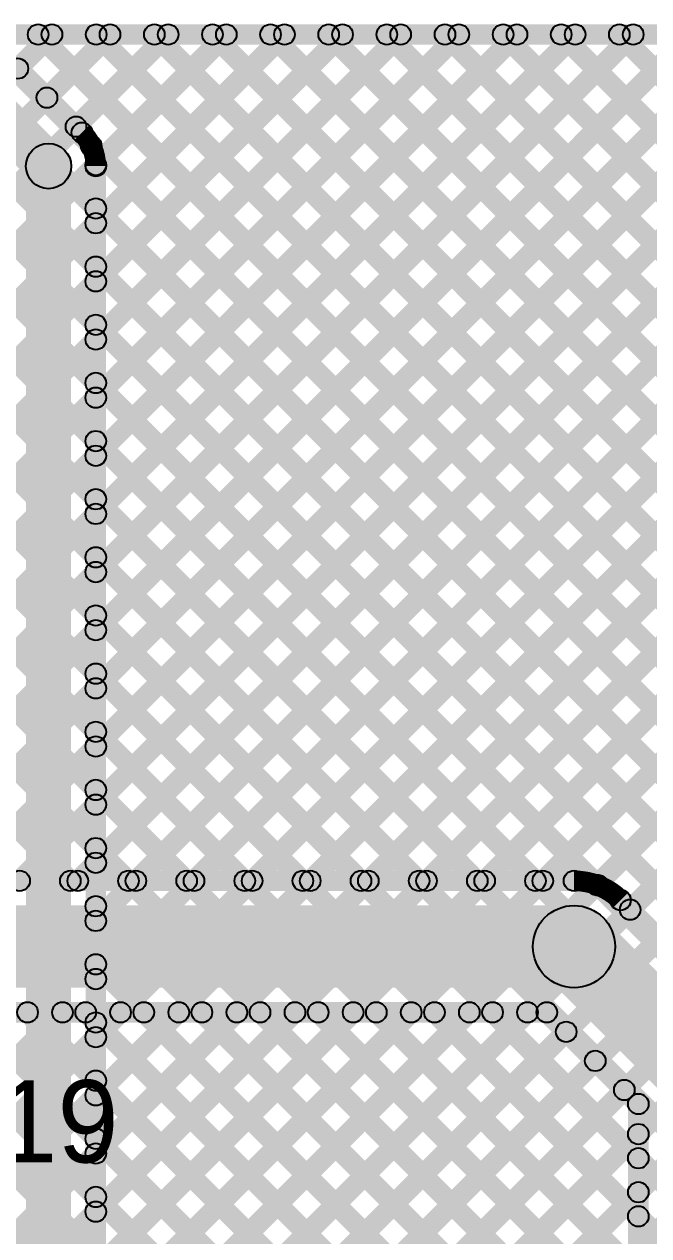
# Model space of a CAD drawing. Header units: millimetres. Extents: x -0.08 to 5.25, y -0.08 to 2.73.
# Drawn here: x 3.952 to 4.256, y 1.886 to 2.475 of the extents above; entities that cross this region are included whole.
import ezdxf

# ---------------------------------------------------------------- set-up
doc = ezdxf.new("R2010")
doc.units = ezdxf.units.MM
doc.header["$MEASUREMENT"] = 0
for name, color, linetype in [('BottomLayer', 5, 'Continuous'), ('TopLayer', 1, 'Continuous'), ('TopOverlay', 2, 'Continuous')]:
    doc.layers.add(name, color=color, linetype=linetype)

msp = doc.modelspace()

# ---------------------------------------------------------------- hatches: boundary and pattern name
at = {"layer": 'BottomLayer'}
for points in [[(2.91174, 2.465), (2.91174, 2.475), (5.046, 2.475), (5.046, 2.465)], [(3.8533, 1.64346), (3.84623, 1.65054), (4.66923, 2.47354), (4.6763, 2.46646)], [(3.88158, 1.64346), (3.87451, 1.65054), (4.69751, 2.47354), (4.70458, 2.46646)], [(3.90987, 1.64346), (3.9028, 1.65054), (4.7258, 2.47354), (4.73287, 2.46646)], [(3.93815, 1.64346), (3.93108, 1.65054), (4.75408, 2.47354), (4.76115, 2.46646)], [(3.95263, 2.4499), (3.94556, 2.45697), (3.96212, 2.47354), (3.96919, 2.46646)], [(3.95538, 2.46646), (3.96245, 2.47354), (4.64166, 1.79433), (4.63458, 1.78726)], [(3.96644, 1.64346), (3.95937, 1.65054), (4.78237, 2.47354), (4.78944, 2.46646)], [(3.96677, 2.43576), (3.9597, 2.44283), (3.99041, 2.47354), (3.99748, 2.46646)], [(3.98091, 2.42162), (3.97384, 2.42869), (4.01869, 2.47354), (4.02576, 2.46646)], [(3.99054, 2.06354), (3.98346, 2.07061), (4.38639, 2.47354), (4.39346, 2.46646)], [(3.99054, 2.17668), (3.98346, 2.18375), (4.27325, 2.47354), (4.28032, 2.46646)], [(3.99054, 2.1484), (3.98346, 2.15547), (4.30153, 2.47354), (4.3086, 2.46646)], [(3.99054, 2.20496), (3.98346, 2.21204), (4.24496, 2.47354), (4.25204, 2.46646)], [(3.99054, 2.09183), (3.98346, 2.0989), (4.3581, 2.47354), (4.36517, 2.46646)], [(3.99054, 2.03526), (3.98346, 2.04233), (4.41467, 2.47354), (4.42174, 2.46646)], [(3.99054, 2.12011), (3.98346, 2.12718), (4.32982, 2.47354), (4.33689, 2.46646)], [(3.99054, 2.34639), (3.98346, 2.35346), (4.10354, 2.47354), (4.11061, 2.46646)], [(3.99054, 2.3181), (3.98346, 2.32517), (4.13183, 2.47354), (4.1389, 2.46646)], [(3.99053, 2.40295), (3.98346, 2.41002), (4.04697, 2.47354), (4.05405, 2.46646)], [(3.99054, 2.37467), (3.98346, 2.38174), (4.07526, 2.47354), (4.08233, 2.46646)], [(3.99054, 2.26153), (3.98346, 2.2686), (4.1884, 2.47354), (4.19547, 2.46646)], [(3.99054, 2.23325), (3.98346, 2.24032), (4.21668, 2.47354), (4.22375, 2.46646)], [(3.99054, 2.28982), (3.98346, 2.29689), (4.16011, 2.47354), (4.16718, 2.46646)], [(3.99054, 1.89384), (3.98346, 1.90091), (4.55609, 2.47354), (4.56316, 2.46646)], [(3.99054, 1.97869), (3.98346, 1.98576), (4.47124, 2.47354), (4.47831, 2.46646)], [(3.99054, 1.95041), (3.98346, 1.95748), (4.49952, 2.47354), (4.50659, 2.46646)], [(3.99054, 2.00697), (3.98346, 2.01405), (4.44295, 2.47354), (4.45003, 2.46646)], [(3.99054, 1.83727), (3.98346, 1.84434), (4.61266, 2.47354), (4.61973, 2.46646)], [(3.99054, 1.80898), (3.98346, 1.81606), (4.64094, 2.47354), (4.64802, 2.46646)], [(3.99054, 1.86555), (3.98346, 1.87262), (4.58438, 2.47354), (4.59145, 2.46646)], [(3.99054, 1.92212), (3.98346, 1.92919), (4.52781, 2.47354), (4.53488, 2.46646)], [(3.98367, 2.46646), (3.99074, 2.47354), (4.6558, 1.80847), (4.64873, 1.8014)], [(3.99472, 1.64346), (3.98765, 1.65054), (4.81065, 2.47354), (4.81772, 2.46646)], [(4.01195, 2.46646), (4.01902, 2.47354), (4.66994, 1.82262), (4.66287, 1.81555)], [(4.02301, 1.64346), (4.01593, 1.65054), (4.83893, 2.47354), (4.84601, 2.46646)], [(4.04023, 2.46646), (4.04731, 2.47354), (4.68408, 1.83676), (4.67701, 1.82969)], [(4.06852, 2.46646), (4.07559, 2.47354), (4.69822, 1.8509), (4.69115, 1.84383)], [(4.0968, 2.46646), (4.10387, 2.47354), (4.71237, 1.86504), (4.7053, 1.85797)], [(4.12509, 2.46646), (4.13216, 2.47354), (4.72651, 1.87919), (4.71944, 1.87211)], [(4.15337, 2.46646), (4.16044, 2.47354), (4.74065, 1.89333), (4.73358, 1.88626)], [(4.18166, 2.46646), (4.18873, 2.47354), (4.75479, 1.90747), (4.74772, 1.9004)], [(4.20994, 2.46646), (4.21701, 2.47354), (4.76894, 1.92161), (4.76186, 1.91454)], [(4.23822, 2.46646), (4.2453, 2.47354), (4.78308, 1.93575), (4.77601, 1.92868)], [(3.94235, 2.4531), (3.94942, 2.46017), (3.9838, 2.4258), (3.97673, 2.41873)], [(3.92185, 2.4326), (3.9374, 2.44815), (3.97178, 2.41378), (3.95622, 2.39822)], [(3.98125, 2.41231), (3.98832, 2.41938), (4.62751, 1.78019), (4.62044, 1.77312)], [(3.975, 1.796), (3.953, 1.796), (3.953, 2.406), (3.975, 2.406)], [(3.992, 1.80216), (3.982, 1.80216), (3.982, 2.406), (3.992, 2.406)], [(3.98346, 2.38181), (3.99054, 2.38888), (4.61337, 1.76605), (4.6063, 1.75898)], [(3.98346, 2.35353), (3.99054, 2.3606), (4.59923, 1.75191), (4.59216, 1.74484)], [(3.98346, 2.32524), (3.99054, 2.33232), (4.58509, 1.73776), (4.57802, 1.73069)], [(3.98346, 2.29696), (3.99054, 2.30403), (4.57095, 1.72362), (4.56387, 1.71655)], [(3.98346, 2.26868), (3.99054, 2.27575), (4.5568, 1.70948), (4.54973, 1.70241)], [(3.98346, 2.24039), (3.99054, 2.24746), (4.54266, 1.69534), (4.53559, 1.68827)], [(3.98346, 2.21211), (3.99054, 2.21918), (4.52852, 1.6812), (4.52145, 1.67412)], [(3.98346, 2.18382), (3.99054, 2.19089), (4.51438, 1.66705), (4.50731, 1.65998)], [(3.98346, 2.15554), (3.99054, 2.16261), (4.50023, 1.65291), (4.49316, 1.64584)], [(3.98346, 2.12725), (3.99054, 2.13433), (4.47433, 1.65054), (4.46725, 1.64346)], [(3.98346, 2.09897), (3.99054, 2.10604), (4.44604, 1.65054), (4.43897, 1.64346)], [(3.98346, 2.07069), (3.99054, 2.07776), (4.41776, 1.65054), (4.41069, 1.64346)], [(3.98346, 2.0424), (3.99054, 2.04947), (4.38947, 1.65054), (4.3824, 1.64346)], [(3.98346, 2.01412), (3.99054, 2.02119), (4.36119, 1.65054), (4.35412, 1.64346)], [(3.98346, 1.98583), (3.99054, 1.9929), (4.3329, 1.65054), (4.32583, 1.64346)], [(3.98346, 1.95755), (3.99054, 1.96462), (4.30462, 1.65054), (4.29755, 1.64346)], [(3.98346, 1.92926), (3.99054, 1.93634), (4.27634, 1.65054), (4.26926, 1.64346)], [(3.98346, 1.90098), (3.99054, 1.90805), (4.24805, 1.65054), (4.24098, 1.64346)]]:
    msp.add_hatch(color=5, dxfattribs=at).paths.add_polyline_path(points)
h = msp.add_hatch(color=5, dxfattribs=at)
edge = h.paths.add_edge_path()
edge.add_arc((3.95892, 2.47), 0.005, 0, 360)
h = msp.add_hatch(color=5, dxfattribs=at)
edge = h.paths.add_edge_path()
edge.add_arc((3.96566, 2.47), 0.005, 0, 360)
h = msp.add_hatch(color=5, dxfattribs=at)
edge = h.paths.add_edge_path()
edge.add_arc((3.9872, 2.47), 0.005, 0, 360)
h = msp.add_hatch(color=5, dxfattribs=at)
edge = h.paths.add_edge_path()
edge.add_arc((3.99394, 2.47), 0.005, 0, 360)
h = msp.add_hatch(color=5, dxfattribs=at)
edge = h.paths.add_edge_path()
edge.add_arc((4.01549, 2.47), 0.005, 0, 360)
h = msp.add_hatch(color=5, dxfattribs=at)
edge = h.paths.add_edge_path()
edge.add_arc((4.02223, 2.47), 0.005, 0, 360)
h = msp.add_hatch(color=5, dxfattribs=at)
edge = h.paths.add_edge_path()
edge.add_arc((4.04377, 2.47), 0.005, 0, 360)
h = msp.add_hatch(color=5, dxfattribs=at)
edge = h.paths.add_edge_path()
edge.add_arc((4.05051, 2.47), 0.005, 0, 360)
h = msp.add_hatch(color=5, dxfattribs=at)
edge = h.paths.add_edge_path()
edge.add_arc((4.07205, 2.47), 0.005, 0, 360)
h = msp.add_hatch(color=5, dxfattribs=at)
edge = h.paths.add_edge_path()
edge.add_arc((4.07879, 2.47), 0.005, 0, 360)
h = msp.add_hatch(color=5, dxfattribs=at)
edge = h.paths.add_edge_path()
edge.add_arc((4.10034, 2.47), 0.005, 0, 360)
h = msp.add_hatch(color=5, dxfattribs=at)
edge = h.paths.add_edge_path()
edge.add_arc((4.10708, 2.47), 0.005, 0, 360)
h = msp.add_hatch(color=5, dxfattribs=at)
edge = h.paths.add_edge_path()
edge.add_arc((4.12862, 2.47), 0.005, 0, 360)
h = msp.add_hatch(color=5, dxfattribs=at)
edge = h.paths.add_edge_path()
edge.add_arc((4.13536, 2.47), 0.005, 0, 360)
h = msp.add_hatch(color=5, dxfattribs=at)
edge = h.paths.add_edge_path()
edge.add_arc((4.15691, 2.47), 0.005, 0, 360)
h = msp.add_hatch(color=5, dxfattribs=at)
edge = h.paths.add_edge_path()
edge.add_arc((4.16365, 2.47), 0.005, 0, 360)
h = msp.add_hatch(color=5, dxfattribs=at)
edge = h.paths.add_edge_path()
edge.add_arc((4.18519, 2.47), 0.005, 0, 360)
h = msp.add_hatch(color=5, dxfattribs=at)
edge = h.paths.add_edge_path()
edge.add_arc((4.19193, 2.47), 0.005, 0, 360)
h = msp.add_hatch(color=5, dxfattribs=at)
edge = h.paths.add_edge_path()
edge.add_arc((4.21348, 2.47), 0.005, 0, 360)
h = msp.add_hatch(color=5, dxfattribs=at)
edge = h.paths.add_edge_path()
edge.add_arc((4.22022, 2.47), 0.005, 0, 360)
h = msp.add_hatch(color=5, dxfattribs=at)
edge = h.paths.add_edge_path()
edge.add_arc((4.24176, 2.47), 0.005, 0, 360)
h = msp.add_hatch(color=5, dxfattribs=at)
edge = h.paths.add_edge_path()
edge.add_arc((4.2485, 2.47), 0.005, 0, 360)
h = msp.add_hatch(color=5, dxfattribs=at)
edge = h.paths.add_edge_path()
edge.add_arc((3.94909, 2.45344), 0.005, 0, 360)
h = msp.add_hatch(color=5, dxfattribs=at)
edge = h.paths.add_edge_path()
edge.add_arc((3.96323, 2.43929), 0.005, 0, 360)
h = msp.add_hatch(color=5, dxfattribs=at)
edge = h.paths.add_edge_path()
edge.add_arc((3.97738, 2.42515), 0.005, 0, 360)
h = msp.add_hatch(color=5, dxfattribs=at)
edge = h.paths.add_edge_path()
edge.add_arc((3.98026, 2.42226), 0.005, 0, 360)
h = msp.add_hatch(color=5, dxfattribs=at)
edge = h.paths.add_edge_path()
edge.add_arc((3.98026, 2.42226), 0.005, 0, 360)
h = msp.add_hatch(color=5, dxfattribs=at)
edge = h.paths.add_edge_path()
edge.add_arc((3.98026, 2.42226), 0.005, 0, 360)
h = msp.add_hatch(color=5, dxfattribs=at)
edge = h.paths.add_edge_path()
edge.add_arc((3.964, 2.406), 0.011, 0, 360)
h = msp.add_hatch(color=5, dxfattribs=at)
edge = h.paths.add_edge_path()
edge.add_arc((3.964, 2.406), 0.011, 0, 360)
h = msp.add_hatch(color=5, dxfattribs=at)
edge = h.paths.add_edge_path()
edge.add_arc((3.98478, 2.41585), 0.005, 0, 360)
h = msp.add_hatch(color=5, dxfattribs=at)
edge = h.paths.add_edge_path()
edge.add_arc((3.98699, 2.40649), 0.005, 0, 360)
h = msp.add_hatch(color=5, dxfattribs=at)
edge = h.paths.add_edge_path()
edge.add_arc((3.987, 2.406), 0.005, 0, 360)
h = msp.add_hatch(color=5, dxfattribs=at)
edge = h.paths.add_edge_path()
edge.add_arc((3.987, 2.406), 0.005, 0, 360)
h = msp.add_hatch(color=5, dxfattribs=at)
edge = h.paths.add_edge_path()
edge.add_arc((3.987, 2.406), 0.005, 0, 360)
h = msp.add_hatch(color=5, dxfattribs=at)
edge = h.paths.add_edge_path()
edge.add_arc((3.987, 2.38535), 0.005, 0, 360)
h = msp.add_hatch(color=5, dxfattribs=at)
edge = h.paths.add_edge_path()
edge.add_arc((3.987, 2.37821), 0.005, 0, 360)
h = msp.add_hatch(color=5, dxfattribs=at)
edge = h.paths.add_edge_path()
edge.add_arc((3.987, 2.35706), 0.005, 0, 360)
h = msp.add_hatch(color=5, dxfattribs=at)
edge = h.paths.add_edge_path()
edge.add_arc((3.987, 2.34992), 0.005, 0, 360)
h = msp.add_hatch(color=5, dxfattribs=at)
edge = h.paths.add_edge_path()
edge.add_arc((3.987, 2.32878), 0.005, 0, 360)
h = msp.add_hatch(color=5, dxfattribs=at)
edge = h.paths.add_edge_path()
edge.add_arc((3.987, 2.32164), 0.005, 0, 360)
h = msp.add_hatch(color=5, dxfattribs=at)
edge = h.paths.add_edge_path()
edge.add_arc((3.987, 2.3005), 0.005, 0, 360)
h = msp.add_hatch(color=5, dxfattribs=at)
edge = h.paths.add_edge_path()
edge.add_arc((3.987, 2.29335), 0.005, 0, 360)
h = msp.add_hatch(color=5, dxfattribs=at)
edge = h.paths.add_edge_path()
edge.add_arc((3.987, 2.27221), 0.005, 0, 360)
h = msp.add_hatch(color=5, dxfattribs=at)
edge = h.paths.add_edge_path()
edge.add_arc((3.987, 2.26507), 0.005, 0, 360)
h = msp.add_hatch(color=5, dxfattribs=at)
edge = h.paths.add_edge_path()
edge.add_arc((3.987, 2.24393), 0.005, 0, 360)
h = msp.add_hatch(color=5, dxfattribs=at)
edge = h.paths.add_edge_path()
edge.add_arc((3.987, 2.23678), 0.005, 0, 360)
h = msp.add_hatch(color=5, dxfattribs=at)
edge = h.paths.add_edge_path()
edge.add_arc((3.987, 2.21564), 0.005, 0, 360)
h = msp.add_hatch(color=5, dxfattribs=at)
edge = h.paths.add_edge_path()
edge.add_arc((3.987, 2.2085), 0.005, 0, 360)
h = msp.add_hatch(color=5, dxfattribs=at)
edge = h.paths.add_edge_path()
edge.add_arc((3.987, 2.18736), 0.005, 0, 360)
h = msp.add_hatch(color=5, dxfattribs=at)
edge = h.paths.add_edge_path()
edge.add_arc((3.987, 2.18022), 0.005, 0, 360)
h = msp.add_hatch(color=5, dxfattribs=at)
edge = h.paths.add_edge_path()
edge.add_arc((3.987, 2.15907), 0.005, 0, 360)
h = msp.add_hatch(color=5, dxfattribs=at)
edge = h.paths.add_edge_path()
edge.add_arc((3.987, 2.15193), 0.005, 0, 360)
h = msp.add_hatch(color=5, dxfattribs=at)
edge = h.paths.add_edge_path()
edge.add_arc((3.987, 2.13079), 0.005, 0, 360)
h = msp.add_hatch(color=5, dxfattribs=at)
edge = h.paths.add_edge_path()
edge.add_arc((3.987, 2.12365), 0.005, 0, 360)
h = msp.add_hatch(color=5, dxfattribs=at)
edge = h.paths.add_edge_path()
edge.add_arc((3.987, 2.10251), 0.005, 0, 360)
h = msp.add_hatch(color=5, dxfattribs=at)
edge = h.paths.add_edge_path()
edge.add_arc((3.987, 2.09536), 0.005, 0, 360)
h = msp.add_hatch(color=5, dxfattribs=at)
edge = h.paths.add_edge_path()
edge.add_arc((3.987, 2.07422), 0.005, 0, 360)
h = msp.add_hatch(color=5, dxfattribs=at)
edge = h.paths.add_edge_path()
edge.add_arc((3.987, 2.06708), 0.005, 0, 360)
h = msp.add_hatch(color=5, dxfattribs=at)
edge = h.paths.add_edge_path()
edge.add_arc((3.987, 2.04594), 0.005, 0, 360)
h = msp.add_hatch(color=5, dxfattribs=at)
edge = h.paths.add_edge_path()
edge.add_arc((3.987, 2.03879), 0.005, 0, 360)
h = msp.add_hatch(color=5, dxfattribs=at)
edge = h.paths.add_edge_path()
edge.add_arc((3.987, 2.01765), 0.005, 0, 360)
h = msp.add_hatch(color=5, dxfattribs=at)
edge = h.paths.add_edge_path()
edge.add_arc((3.987, 2.01051), 0.005, 0, 360)
h = msp.add_hatch(color=5, dxfattribs=at)
edge = h.paths.add_edge_path()
edge.add_arc((3.987, 1.98937), 0.005, 0, 360)
h = msp.add_hatch(color=5, dxfattribs=at)
edge = h.paths.add_edge_path()
edge.add_arc((3.987, 1.98223), 0.005, 0, 360)
h = msp.add_hatch(color=5, dxfattribs=at)
edge = h.paths.add_edge_path()
edge.add_arc((3.987, 1.96108), 0.005, 0, 360)
h = msp.add_hatch(color=5, dxfattribs=at)
edge = h.paths.add_edge_path()
edge.add_arc((3.987, 1.95394), 0.005, 0, 360)
h = msp.add_hatch(color=5, dxfattribs=at)
edge = h.paths.add_edge_path()
edge.add_arc((3.987, 1.9328), 0.005, 0, 360)
h = msp.add_hatch(color=5, dxfattribs=at)
edge = h.paths.add_edge_path()
edge.add_arc((3.987, 1.92566), 0.005, 0, 360)
h = msp.add_hatch(color=5, dxfattribs=at)
edge = h.paths.add_edge_path()
edge.add_arc((3.987, 1.90452), 0.005, 0, 360)
h = msp.add_hatch(color=5, dxfattribs=at)
edge = h.paths.add_edge_path()
edge.add_arc((3.987, 1.89737), 0.005, 0, 360)
at = {"layer": 'TopLayer'}
for points in [[(1.086, 2.465), (1.086, 2.475), (5.046, 2.475), (5.046, 2.465)], [(3.54113, 2.0384), (3.53406, 2.04547), (3.96212, 2.47354), (3.96919, 2.46646)], [(3.55527, 2.02426), (3.5482, 2.03133), (3.99041, 2.47354), (3.99748, 2.46646)], [(3.5594, 2.46646), (3.56647, 2.47354), (3.97817, 2.06183), (3.9711, 2.05476)], [(3.56941, 2.01012), (3.56234, 2.01719), (4.01869, 2.47354), (4.02576, 2.46646)], [(3.58355, 1.99597), (3.57648, 2.00304), (4.04697, 2.47354), (4.05405, 2.46646)], [(3.58769, 2.46646), (3.59476, 2.47354), (4.00646, 2.06183), (3.99939, 2.05476)], [(3.5977, 1.98183), (3.59062, 1.9889), (4.07526, 2.47354), (4.08233, 2.46646)], [(3.61184, 1.96769), (3.60477, 1.97476), (4.10354, 2.47354), (4.11061, 2.46646)], [(3.61597, 2.46646), (3.62304, 2.47354), (4.03474, 2.06183), (4.02767, 2.05476)], [(3.62598, 1.95355), (3.61891, 1.96062), (4.13183, 2.47354), (4.1389, 2.46646)], [(3.64418, 1.94346), (3.63711, 1.95054), (4.16011, 2.47354), (4.16718, 2.46646)], [(3.64425, 2.46646), (3.65133, 2.47354), (4.06303, 2.06183), (4.05596, 2.05476)], [(3.67247, 1.94346), (3.6654, 1.95054), (4.1884, 2.47354), (4.19547, 2.46646)], [(3.67254, 2.46646), (3.67961, 2.47354), (4.09131, 2.06183), (4.08424, 2.05476)], [(3.70082, 2.46646), (3.70789, 2.47354), (4.1196, 2.06183), (4.11252, 2.05476)], [(3.72911, 2.46646), (3.73618, 2.47354), (4.14788, 2.06183), (4.14081, 2.05476)], [(3.75739, 2.46646), (3.76446, 2.47354), (4.17616, 2.06183), (4.16909, 2.05476)], [(3.78568, 2.46646), (3.79275, 2.47354), (4.20445, 2.06183), (4.19738, 2.05476)], [(3.81505, 2.05776), (3.80798, 2.06483), (4.21668, 2.47354), (4.22375, 2.46646)], [(3.81396, 2.46646), (3.82103, 2.47354), (4.23496, 2.05961), (4.22788, 2.05254)], [(3.84333, 2.05776), (3.83626, 2.06483), (4.24496, 2.47354), (4.25204, 2.46646)], [(3.84224, 2.46646), (3.84932, 2.47354), (4.64632, 1.67654), (4.63924, 1.66946)], [(3.87162, 2.05776), (3.86455, 2.06483), (4.27325, 2.47354), (4.28032, 2.46646)], [(3.87053, 2.46646), (3.8776, 2.47354), (4.6746, 1.67654), (4.66753, 1.66946)], [(3.8999, 2.05776), (3.89283, 2.06483), (4.30153, 2.47354), (4.3086, 2.46646)], [(3.89881, 2.46646), (3.90588, 2.47354), (4.70288, 1.67654), (4.69581, 1.66946)], [(3.92519, 2.05476), (3.91812, 2.06183), (4.32982, 2.47354), (4.33689, 2.46646)], [(3.9271, 2.46646), (3.93417, 2.47354), (4.73117, 1.67654), (4.7241, 1.66946)], [(3.95347, 2.05476), (3.9464, 2.06183), (4.3581, 2.47354), (4.36517, 2.46646)], [(3.95538, 2.46646), (3.96245, 2.47354), (4.75945, 1.67654), (4.75238, 1.66946)], [(3.98176, 2.05476), (3.97468, 2.06183), (4.38639, 2.47354), (4.39346, 2.46646)], [(3.98367, 2.46646), (3.99074, 2.47354), (4.78774, 1.67654), (4.78067, 1.66946)], [(4.01004, 2.05476), (4.00297, 2.06183), (4.41467, 2.47354), (4.42174, 2.46646)], [(4.01195, 2.46646), (4.01902, 2.47354), (4.81602, 1.67654), (4.80895, 1.66946)], [(4.03832, 2.05476), (4.03125, 2.06183), (4.44295, 2.47354), (4.45003, 2.46646)], [(4.04023, 2.46646), (4.04731, 2.47354), (4.84431, 1.67654), (4.83723, 1.66946)], [(4.06661, 2.05476), (4.05954, 2.06183), (4.47124, 2.47354), (4.47831, 2.46646)], [(4.06852, 2.46646), (4.07559, 2.47354), (4.87259, 1.67654), (4.86552, 1.66946)], [(4.09489, 2.05476), (4.08782, 2.06183), (4.49952, 2.47354), (4.50659, 2.46646)], [(4.0968, 2.46646), (4.10387, 2.47354), (4.90087, 1.67654), (4.8938, 1.66946)], [(4.12318, 2.05476), (4.11611, 2.06183), (4.52781, 2.47354), (4.53488, 2.46646)], [(4.12509, 2.46646), (4.13216, 2.47354), (4.92916, 1.67654), (4.92209, 1.66946)], [(4.15146, 2.05476), (4.14439, 2.06183), (4.55609, 2.47354), (4.56316, 2.46646)], [(4.15337, 2.46646), (4.16044, 2.47354), (4.95744, 1.67654), (4.95037, 1.66946)], [(4.17975, 2.05476), (4.17268, 2.06183), (4.58438, 2.47354), (4.59145, 2.46646)], [(4.18166, 2.46646), (4.18873, 2.47354), (4.98573, 1.67654), (4.97866, 1.66946)], [(4.20803, 2.05476), (4.20096, 2.06183), (4.61266, 2.47354), (4.61973, 2.46646)], [(4.20994, 2.46646), (4.21701, 2.47354), (5.01401, 1.67654), (5.00694, 1.66946)], [(4.23433, 2.05278), (4.22726, 2.05985), (4.64094, 2.47354), (4.64802, 2.46646)], [(4.23822, 2.46646), (4.2453, 2.47354), (5.0423, 1.67654), (5.03522, 1.66946)], [(4.25055, 2.04071), (4.24347, 2.04778), (4.66923, 2.47354), (4.6763, 2.46646)], [(3.9, 2.0533), (3.9, 2.0633), (4.2197, 2.0633), (4.2197, 2.0533)], [(4.23882, 2.04536), (4.24589, 2.05243), (4.30914, 1.98919), (4.30206, 1.98212)], [(3.855, 2.0063), (3.855, 2.0463), (4.2197, 2.0463), (4.2197, 2.0063)], [(4.20556, 2.01216), (4.23384, 2.04044), (4.29714, 1.97714), (4.26886, 1.94886)], [(3.9, 1.9893), (3.9, 1.9993), (4.20645, 1.9993), (4.20645, 1.9893)], [(3.89654, 1.82812), (3.88946, 1.83519), (4.05211, 1.99783), (4.05918, 1.99076)], [(3.89654, 1.85641), (3.88946, 1.86348), (4.02382, 1.99783), (4.03089, 1.99076)], [(3.89654, 1.88469), (3.88946, 1.89176), (3.99554, 1.99783), (4.00261, 1.99076)], [(3.90054, 1.91697), (3.89346, 1.92405), (3.96725, 1.99783), (3.97432, 1.99076)], [(3.89646, 1.98798), (3.90354, 1.99505), (4.21275, 1.68583), (4.20568, 1.67876)], [(3.91946, 1.82276), (3.91239, 1.82983), (4.08039, 1.99783), (4.08746, 1.99076)], [(3.92197, 1.99076), (3.92904, 1.99783), (4.24031, 1.68656), (4.23324, 1.67949)], [(3.94775, 1.82276), (3.94068, 1.82983), (4.10868, 1.99783), (4.11575, 1.99076)], [(3.95025, 1.99076), (3.95732, 1.99783), (4.25445, 1.70071), (4.24738, 1.69363)], [(3.97603, 1.82276), (3.96896, 1.82983), (4.13696, 1.99783), (4.14403, 1.99076)], [(3.97853, 1.99076), (3.98561, 1.99783), (4.25454, 1.7289), (4.24746, 1.72183)], [(3.99554, 1.7857), (3.98846, 1.79277), (4.19353, 1.99783), (4.2006, 1.99076)], [(3.99554, 1.81398), (3.98846, 1.82106), (4.16524, 1.99783), (4.17231, 1.99076)], [(4.00682, 1.99076), (4.01389, 1.99783), (4.25454, 1.75719), (4.24746, 1.75012)], [(4.0351, 1.99076), (4.04217, 1.99783), (4.25454, 1.78547), (4.24746, 1.7784)], [(4.06339, 1.99076), (4.07046, 1.99783), (4.25454, 1.81376), (4.24746, 1.80669)], [(4.09167, 1.99076), (4.09874, 1.99783), (4.25454, 1.84204), (4.24746, 1.83497)], [(4.11996, 1.99076), (4.12703, 1.99783), (4.25454, 1.87033), (4.24746, 1.86325)], [(4.14824, 1.99076), (4.15531, 1.99783), (4.25454, 1.89861), (4.24746, 1.89154)], [(4.17652, 1.99076), (4.1836, 1.99783), (4.25454, 1.92689), (4.24746, 1.91982)], [(4.20291, 1.99076), (4.20998, 1.99783), (4.25454, 1.95328), (4.24746, 1.94621)], [(3.99554, 1.75742), (3.98846, 1.76449), (4.21236, 1.98838), (4.21943, 1.98131)], [(3.89346, 1.9627), (3.90054, 1.96977), (4.18447, 1.68583), (4.1774, 1.67876)], [(3.99554, 1.72913), (3.98846, 1.7362), (4.2265, 1.97424), (4.23357, 1.96717)], [(3.99554, 1.70085), (3.98846, 1.70792), (4.24065, 1.9601), (4.24772, 1.95303)], [(4.256, 1.69725), (4.246, 1.69725), (4.246, 1.94975), (4.256, 1.94975)], [(3.89346, 1.93441), (3.90054, 1.94148), (4.15618, 1.68583), (4.14911, 1.67876)], [(4.00174, 1.67876), (3.99467, 1.68583), (4.24746, 1.93863), (4.25454, 1.93156)], [(4.03002, 1.67876), (4.02295, 1.68583), (4.24746, 1.91035), (4.25454, 1.90328)]]:
    msp.add_hatch(color=1, dxfattribs=at).paths.add_polyline_path(points)
h = msp.add_hatch(color=1, dxfattribs=at)
edge = h.paths.add_edge_path()
edge.add_arc((3.95892, 2.47), 0.005, 0, 360)
h = msp.add_hatch(color=1, dxfattribs=at)
edge = h.paths.add_edge_path()
edge.add_arc((3.96566, 2.47), 0.005, 0, 360)
h = msp.add_hatch(color=1, dxfattribs=at)
edge = h.paths.add_edge_path()
edge.add_arc((3.9872, 2.47), 0.005, 0, 360)
h = msp.add_hatch(color=1, dxfattribs=at)
edge = h.paths.add_edge_path()
edge.add_arc((3.99394, 2.47), 0.005, 0, 360)
h = msp.add_hatch(color=1, dxfattribs=at)
edge = h.paths.add_edge_path()
edge.add_arc((4.01549, 2.47), 0.005, 0, 360)
h = msp.add_hatch(color=1, dxfattribs=at)
edge = h.paths.add_edge_path()
edge.add_arc((4.02223, 2.47), 0.005, 0, 360)
h = msp.add_hatch(color=1, dxfattribs=at)
edge = h.paths.add_edge_path()
edge.add_arc((4.04377, 2.47), 0.005, 0, 360)
h = msp.add_hatch(color=1, dxfattribs=at)
edge = h.paths.add_edge_path()
edge.add_arc((4.05051, 2.47), 0.005, 0, 360)
h = msp.add_hatch(color=1, dxfattribs=at)
edge = h.paths.add_edge_path()
edge.add_arc((4.07205, 2.47), 0.005, 0, 360)
h = msp.add_hatch(color=1, dxfattribs=at)
edge = h.paths.add_edge_path()
edge.add_arc((4.07879, 2.47), 0.005, 0, 360)
h = msp.add_hatch(color=1, dxfattribs=at)
edge = h.paths.add_edge_path()
edge.add_arc((4.10034, 2.47), 0.005, 0, 360)
h = msp.add_hatch(color=1, dxfattribs=at)
edge = h.paths.add_edge_path()
edge.add_arc((4.10708, 2.47), 0.005, 0, 360)
h = msp.add_hatch(color=1, dxfattribs=at)
edge = h.paths.add_edge_path()
edge.add_arc((4.12862, 2.47), 0.005, 0, 360)
h = msp.add_hatch(color=1, dxfattribs=at)
edge = h.paths.add_edge_path()
edge.add_arc((4.13536, 2.47), 0.005, 0, 360)
h = msp.add_hatch(color=1, dxfattribs=at)
edge = h.paths.add_edge_path()
edge.add_arc((4.15691, 2.47), 0.005, 0, 360)
h = msp.add_hatch(color=1, dxfattribs=at)
edge = h.paths.add_edge_path()
edge.add_arc((4.16365, 2.47), 0.005, 0, 360)
h = msp.add_hatch(color=1, dxfattribs=at)
edge = h.paths.add_edge_path()
edge.add_arc((4.18519, 2.47), 0.005, 0, 360)
h = msp.add_hatch(color=1, dxfattribs=at)
edge = h.paths.add_edge_path()
edge.add_arc((4.19193, 2.47), 0.005, 0, 360)
h = msp.add_hatch(color=1, dxfattribs=at)
edge = h.paths.add_edge_path()
edge.add_arc((4.21348, 2.47), 0.005, 0, 360)
h = msp.add_hatch(color=1, dxfattribs=at)
edge = h.paths.add_edge_path()
edge.add_arc((4.22022, 2.47), 0.005, 0, 360)
h = msp.add_hatch(color=1, dxfattribs=at)
edge = h.paths.add_edge_path()
edge.add_arc((4.24176, 2.47), 0.005, 0, 360)
h = msp.add_hatch(color=1, dxfattribs=at)
edge = h.paths.add_edge_path()
edge.add_arc((4.2485, 2.47), 0.005, 0, 360)
h = msp.add_hatch(color=1, dxfattribs=at)
edge = h.paths.add_edge_path()
edge.add_arc((3.94994, 2.0583), 0.005, 0, 360)
h = msp.add_hatch(color=1, dxfattribs=at)
edge = h.paths.add_edge_path()
edge.add_arc((3.97464, 2.0583), 0.005, 0, 360)
h = msp.add_hatch(color=1, dxfattribs=at)
edge = h.paths.add_edge_path()
edge.add_arc((3.97822, 2.0583), 0.005, 0, 360)
h = msp.add_hatch(color=1, dxfattribs=at)
edge = h.paths.add_edge_path()
edge.add_arc((4.00292, 2.0583), 0.005, 0, 360)
h = msp.add_hatch(color=1, dxfattribs=at)
edge = h.paths.add_edge_path()
edge.add_arc((4.0065, 2.0583), 0.005, 0, 360)
h = msp.add_hatch(color=1, dxfattribs=at)
edge = h.paths.add_edge_path()
edge.add_arc((4.03121, 2.0583), 0.005, 0, 360)
h = msp.add_hatch(color=1, dxfattribs=at)
edge = h.paths.add_edge_path()
edge.add_arc((4.03479, 2.0583), 0.005, 0, 360)
h = msp.add_hatch(color=1, dxfattribs=at)
edge = h.paths.add_edge_path()
edge.add_arc((4.05949, 2.0583), 0.005, 0, 360)
h = msp.add_hatch(color=1, dxfattribs=at)
edge = h.paths.add_edge_path()
edge.add_arc((4.06307, 2.0583), 0.005, 0, 360)
h = msp.add_hatch(color=1, dxfattribs=at)
edge = h.paths.add_edge_path()
edge.add_arc((4.08778, 2.0583), 0.005, 0, 360)
h = msp.add_hatch(color=1, dxfattribs=at)
edge = h.paths.add_edge_path()
edge.add_arc((4.09136, 2.0583), 0.005, 0, 360)
h = msp.add_hatch(color=1, dxfattribs=at)
edge = h.paths.add_edge_path()
edge.add_arc((4.11606, 2.0583), 0.005, 0, 360)
h = msp.add_hatch(color=1, dxfattribs=at)
edge = h.paths.add_edge_path()
edge.add_arc((4.11964, 2.0583), 0.005, 0, 360)
h = msp.add_hatch(color=1, dxfattribs=at)
edge = h.paths.add_edge_path()
edge.add_arc((4.14434, 2.0583), 0.005, 0, 360)
h = msp.add_hatch(color=1, dxfattribs=at)
edge = h.paths.add_edge_path()
edge.add_arc((4.14793, 2.0583), 0.005, 0, 360)
h = msp.add_hatch(color=1, dxfattribs=at)
edge = h.paths.add_edge_path()
edge.add_arc((4.17263, 2.0583), 0.005, 0, 360)
h = msp.add_hatch(color=1, dxfattribs=at)
edge = h.paths.add_edge_path()
edge.add_arc((4.17621, 2.0583), 0.005, 0, 360)
h = msp.add_hatch(color=1, dxfattribs=at)
edge = h.paths.add_edge_path()
edge.add_arc((4.20091, 2.0583), 0.005, 0, 360)
h = msp.add_hatch(color=1, dxfattribs=at)
edge = h.paths.add_edge_path()
edge.add_arc((4.20449, 2.0583), 0.005, 0, 360)
h = msp.add_hatch(color=1, dxfattribs=at)
edge = h.paths.add_edge_path()
edge.add_arc((4.2197, 2.0583), 0.005, 0, 360)
h = msp.add_hatch(color=1, dxfattribs=at)
edge = h.paths.add_edge_path()
edge.add_arc((4.2197, 2.0583), 0.005, 0, 360)
h = msp.add_hatch(color=1, dxfattribs=at)
edge = h.paths.add_edge_path()
edge.add_arc((4.2197, 2.0583), 0.005, 0, 360)
h = msp.add_hatch(color=1, dxfattribs=at)
edge = h.paths.add_edge_path()
edge.add_arc((4.23079, 2.05631), 0.005, 0, 360)
h = msp.add_hatch(color=1, dxfattribs=at)
edge = h.paths.add_edge_path()
edge.add_arc((4.23142, 2.05608), 0.005, 0, 360)
h = msp.add_hatch(color=1, dxfattribs=at)
edge = h.paths.add_edge_path()
edge.add_arc((4.24233, 2.04893), 0.005, 0, 360)
h = msp.add_hatch(color=1, dxfattribs=at)
edge = h.paths.add_edge_path()
edge.add_arc((4.24236, 2.0489), 0.005, 0, 360)
h = msp.add_hatch(color=1, dxfattribs=at)
edge = h.paths.add_edge_path()
edge.add_arc((4.24236, 2.0489), 0.005, 0, 360)
h = msp.add_hatch(color=1, dxfattribs=at)
edge = h.paths.add_edge_path()
edge.add_arc((4.2197, 2.0263), 0.02, 0, 360)
h = msp.add_hatch(color=1, dxfattribs=at)
edge = h.paths.add_edge_path()
edge.add_arc((4.2197, 2.0263), 0.02, 0, 360)
h = msp.add_hatch(color=1, dxfattribs=at)
edge = h.paths.add_edge_path()
edge.add_arc((4.24701, 2.04425), 0.005, 0, 360)
h = msp.add_hatch(color=1, dxfattribs=at)
edge = h.paths.add_edge_path()
edge.add_arc((3.95379, 1.9943), 0.005, 0, 360)
h = msp.add_hatch(color=1, dxfattribs=at)
edge = h.paths.add_edge_path()
edge.add_arc((3.97079, 1.9943), 0.005, 0, 360)
h = msp.add_hatch(color=1, dxfattribs=at)
edge = h.paths.add_edge_path()
edge.add_arc((3.98207, 1.9943), 0.005, 0, 360)
h = msp.add_hatch(color=1, dxfattribs=at)
edge = h.paths.add_edge_path()
edge.add_arc((3.99907, 1.9943), 0.005, 0, 360)
h = msp.add_hatch(color=1, dxfattribs=at)
edge = h.paths.add_edge_path()
edge.add_arc((4.01035, 1.9943), 0.005, 0, 360)
h = msp.add_hatch(color=1, dxfattribs=at)
edge = h.paths.add_edge_path()
edge.add_arc((4.02736, 1.9943), 0.005, 0, 360)
h = msp.add_hatch(color=1, dxfattribs=at)
edge = h.paths.add_edge_path()
edge.add_arc((4.03864, 1.9943), 0.005, 0, 360)
h = msp.add_hatch(color=1, dxfattribs=at)
edge = h.paths.add_edge_path()
edge.add_arc((4.05564, 1.9943), 0.005, 0, 360)
h = msp.add_hatch(color=1, dxfattribs=at)
edge = h.paths.add_edge_path()
edge.add_arc((4.06692, 1.9943), 0.005, 0, 360)
h = msp.add_hatch(color=1, dxfattribs=at)
edge = h.paths.add_edge_path()
edge.add_arc((4.08393, 1.9943), 0.005, 0, 360)
h = msp.add_hatch(color=1, dxfattribs=at)
edge = h.paths.add_edge_path()
edge.add_arc((4.09521, 1.9943), 0.005, 0, 360)
h = msp.add_hatch(color=1, dxfattribs=at)
edge = h.paths.add_edge_path()
edge.add_arc((4.11221, 1.9943), 0.005, 0, 360)
h = msp.add_hatch(color=1, dxfattribs=at)
edge = h.paths.add_edge_path()
edge.add_arc((4.12349, 1.9943), 0.005, 0, 360)
h = msp.add_hatch(color=1, dxfattribs=at)
edge = h.paths.add_edge_path()
edge.add_arc((4.14049, 1.9943), 0.005, 0, 360)
h = msp.add_hatch(color=1, dxfattribs=at)
edge = h.paths.add_edge_path()
edge.add_arc((4.15178, 1.9943), 0.005, 0, 360)
h = msp.add_hatch(color=1, dxfattribs=at)
edge = h.paths.add_edge_path()
edge.add_arc((4.16878, 1.9943), 0.005, 0, 360)
h = msp.add_hatch(color=1, dxfattribs=at)
edge = h.paths.add_edge_path()
edge.add_arc((4.18006, 1.9943), 0.005, 0, 360)
h = msp.add_hatch(color=1, dxfattribs=at)
edge = h.paths.add_edge_path()
edge.add_arc((4.19706, 1.9943), 0.005, 0, 360)
h = msp.add_hatch(color=1, dxfattribs=at)
edge = h.paths.add_edge_path()
edge.add_arc((4.20645, 1.9943), 0.005, 0, 360)
h = msp.add_hatch(color=1, dxfattribs=at)
edge = h.paths.add_edge_path()
edge.add_arc((4.20645, 1.9943), 0.005, 0, 360)
h = msp.add_hatch(color=1, dxfattribs=at)
edge = h.paths.add_edge_path()
edge.add_arc((4.2159, 1.98485), 0.005, 0, 360)
h = msp.add_hatch(color=1, dxfattribs=at)
edge = h.paths.add_edge_path()
edge.add_arc((4.23004, 1.97071), 0.005, 0, 360)
h = msp.add_hatch(color=1, dxfattribs=at)
edge = h.paths.add_edge_path()
edge.add_arc((4.24418, 1.95656), 0.005, 0, 360)
h = msp.add_hatch(color=1, dxfattribs=at)
edge = h.paths.add_edge_path()
edge.add_arc((4.251, 1.94975), 0.005, 0, 360)
h = msp.add_hatch(color=1, dxfattribs=at)
edge = h.paths.add_edge_path()
edge.add_arc((4.251, 1.94975), 0.005, 0, 360)
h = msp.add_hatch(color=1, dxfattribs=at)
edge = h.paths.add_edge_path()
edge.add_arc((4.251, 1.9351), 0.005, 0, 360)
h = msp.add_hatch(color=1, dxfattribs=at)
edge = h.paths.add_edge_path()
edge.add_arc((4.251, 1.92336), 0.005, 0, 360)
h = msp.add_hatch(color=1, dxfattribs=at)
edge = h.paths.add_edge_path()
edge.add_arc((4.251, 1.90681), 0.005, 0, 360)
h = msp.add_hatch(color=1, dxfattribs=at)
edge = h.paths.add_edge_path()
edge.add_arc((4.251, 1.89507), 0.005, 0, 360)

# ---------------------------------------------------------------- linework, layer by layer
at = {"layer": 'BottomLayer', "const_width": 0.01}
msp.add_lwpolyline([(3.98026, 2.42226, -0.198912), (3.987, 2.406)], format="xyb", dxfattribs=at)
msp.add_lwpolyline([(3.98026, 2.42226, -0.198912), (3.987, 2.406)], format="xyb", dxfattribs=at)
at = {"layer": 'BottomLayer'}
for centre, radius in [((3.95892, 2.47), 0.005), ((3.96566, 2.47), 0.005), ((3.9872, 2.47), 0.005), ((3.99394, 2.47), 0.005), ((4.01549, 2.47), 0.005), ((4.02223, 2.47), 0.005), ((4.04377, 2.47), 0.005), ((4.05051, 2.47), 0.005), ((4.07205, 2.47), 0.005), ((4.07879, 2.47), 0.005), ((4.10034, 2.47), 0.005), ((4.10708, 2.47), 0.005), ((4.12862, 2.47), 0.005), ((4.13536, 2.47), 0.005), ((4.15691, 2.47), 0.005), ((4.16365, 2.47), 0.005), ((4.18519, 2.47), 0.005), ((4.19193, 2.47), 0.005), ((4.21348, 2.47), 0.005), ((4.22022, 2.47), 0.005), ((4.24176, 2.47), 0.005), ((4.2485, 2.47), 0.005), ((3.94909, 2.45344), 0.005), ((3.96323, 2.43929), 0.005), ((3.97738, 2.42515), 0.005), ((3.98026, 2.42226), 0.005), ((3.98026, 2.42226), 0.005), ((3.98026, 2.42226), 0.005), ((3.964, 2.406), 0.011), ((3.964, 2.406), 0.011), ((3.98478, 2.41585), 0.005), ((3.98699, 2.40649), 0.005), ((3.987, 2.406), 0.005), ((3.987, 2.406), 0.005), ((3.987, 2.406), 0.005), ((3.987, 2.38535), 0.005), ((3.987, 2.37821), 0.005), ((3.987, 2.35706), 0.005), ((3.987, 2.34992), 0.005), ((3.987, 2.32878), 0.005), ((3.987, 2.32164), 0.005), ((3.987, 2.3005), 0.005), ((3.987, 2.29335), 0.005), ((3.987, 2.27221), 0.005), ((3.987, 2.26507), 0.005), ((3.987, 2.24393), 0.005), ((3.987, 2.23678), 0.005), ((3.987, 2.21564), 0.005), ((3.987, 2.2085), 0.005), ((3.987, 2.18736), 0.005), ((3.987, 2.18022), 0.005), ((3.987, 2.15907), 0.005), ((3.987, 2.15193), 0.005), ((3.987, 2.13079), 0.005), ((3.987, 2.12365), 0.005), ((3.987, 2.10251), 0.005), ((3.987, 2.09536), 0.005), ((3.987, 2.07422), 0.005), ((3.987, 2.06708), 0.005), ((3.987, 2.04594), 0.005), ((3.987, 2.03879), 0.005), ((3.987, 2.01765), 0.005), ((3.987, 2.01051), 0.005), ((3.987, 1.98937), 0.005), ((3.987, 1.98223), 0.005), ((3.987, 1.96108), 0.005), ((3.987, 1.95394), 0.005), ((3.987, 1.9328), 0.005), ((3.987, 1.92566), 0.005), ((3.987, 1.90452), 0.005), ((3.987, 1.89737), 0.005)]:
    msp.add_circle(centre, radius, dxfattribs=at)
at = {"layer": 'TopLayer', "const_width": 0.01}
for points in [[(4.2197, 2.0583, -0.199231), (4.24236, 2.0489)], [(4.2197, 2.0583, -0.198912), (4.24233, 2.04893)]]:
    msp.add_lwpolyline(points, format="xyb", dxfattribs=at)
at = {"layer": 'TopLayer'}
for centre, radius in [((3.95892, 2.47), 0.005), ((3.96566, 2.47), 0.005), ((3.9872, 2.47), 0.005), ((3.99394, 2.47), 0.005), ((4.01549, 2.47), 0.005), ((4.02223, 2.47), 0.005), ((4.04377, 2.47), 0.005), ((4.05051, 2.47), 0.005), ((4.07205, 2.47), 0.005), ((4.07879, 2.47), 0.005), ((4.10034, 2.47), 0.005), ((4.10708, 2.47), 0.005), ((4.12862, 2.47), 0.005), ((4.13536, 2.47), 0.005), ((4.15691, 2.47), 0.005), ((4.16365, 2.47), 0.005), ((4.18519, 2.47), 0.005), ((4.19193, 2.47), 0.005), ((4.21348, 2.47), 0.005), ((4.22022, 2.47), 0.005), ((4.24176, 2.47), 0.005), ((4.2485, 2.47), 0.005), ((3.94994, 2.0583), 0.005), ((3.97464, 2.0583), 0.005), ((3.97822, 2.0583), 0.005), ((4.00292, 2.0583), 0.005), ((4.0065, 2.0583), 0.005), ((4.03121, 2.0583), 0.005), ((4.03479, 2.0583), 0.005), ((4.05949, 2.0583), 0.005), ((4.06307, 2.0583), 0.005), ((4.08778, 2.0583), 0.005), ((4.09136, 2.0583), 0.005), ((4.11606, 2.0583), 0.005), ((4.11964, 2.0583), 0.005), ((4.14434, 2.0583), 0.005), ((4.14793, 2.0583), 0.005), ((4.17263, 2.0583), 0.005), ((4.17621, 2.0583), 0.005), ((4.20091, 2.0583), 0.005), ((4.20449, 2.0583), 0.005), ((4.2197, 2.0583), 0.005), ((4.2197, 2.0583), 0.005), ((4.2197, 2.0583), 0.005), ((4.23079, 2.05631), 0.005), ((4.23142, 2.05608), 0.005), ((4.24233, 2.04893), 0.005), ((4.24236, 2.0489), 0.005), ((4.24236, 2.0489), 0.005), ((4.2197, 2.0263), 0.02), ((4.2197, 2.0263), 0.02), ((4.24701, 2.04425), 0.005), ((3.95379, 1.9943), 0.005), ((3.97079, 1.9943), 0.005), ((3.98207, 1.9943), 0.005), ((3.99907, 1.9943), 0.005), ((4.01035, 1.9943), 0.005), ((4.02736, 1.9943), 0.005), ((4.03864, 1.9943), 0.005), ((4.05564, 1.9943), 0.005), ((4.06692, 1.9943), 0.005), ((4.08393, 1.9943), 0.005), ((4.09521, 1.9943), 0.005), ((4.11221, 1.9943), 0.005), ((4.12349, 1.9943), 0.005), ((4.14049, 1.9943), 0.005), ((4.15178, 1.9943), 0.005), ((4.16878, 1.9943), 0.005), ((4.18006, 1.9943), 0.005), ((4.19706, 1.9943), 0.005), ((4.20645, 1.9943), 0.005), ((4.20645, 1.9943), 0.005), ((4.2159, 1.98485), 0.005), ((4.23004, 1.97071), 0.005), ((4.24418, 1.95656), 0.005), ((4.251, 1.94975), 0.005), ((4.251, 1.94975), 0.005), ((4.251, 1.9351), 0.005), ((4.251, 1.92336), 0.005), ((4.251, 1.90681), 0.005), ((4.251, 1.89507), 0.005)]:
    msp.add_circle(centre, radius, dxfattribs=at)

# ---------------------------------------------------------------- texts
at = {"layer": 'TopOverlay'}
msp.add_text('C19', height=0.04, dxfattribs=at).set_placement((3.9, 1.9213))

doc.saveas('drawing.dxf')
